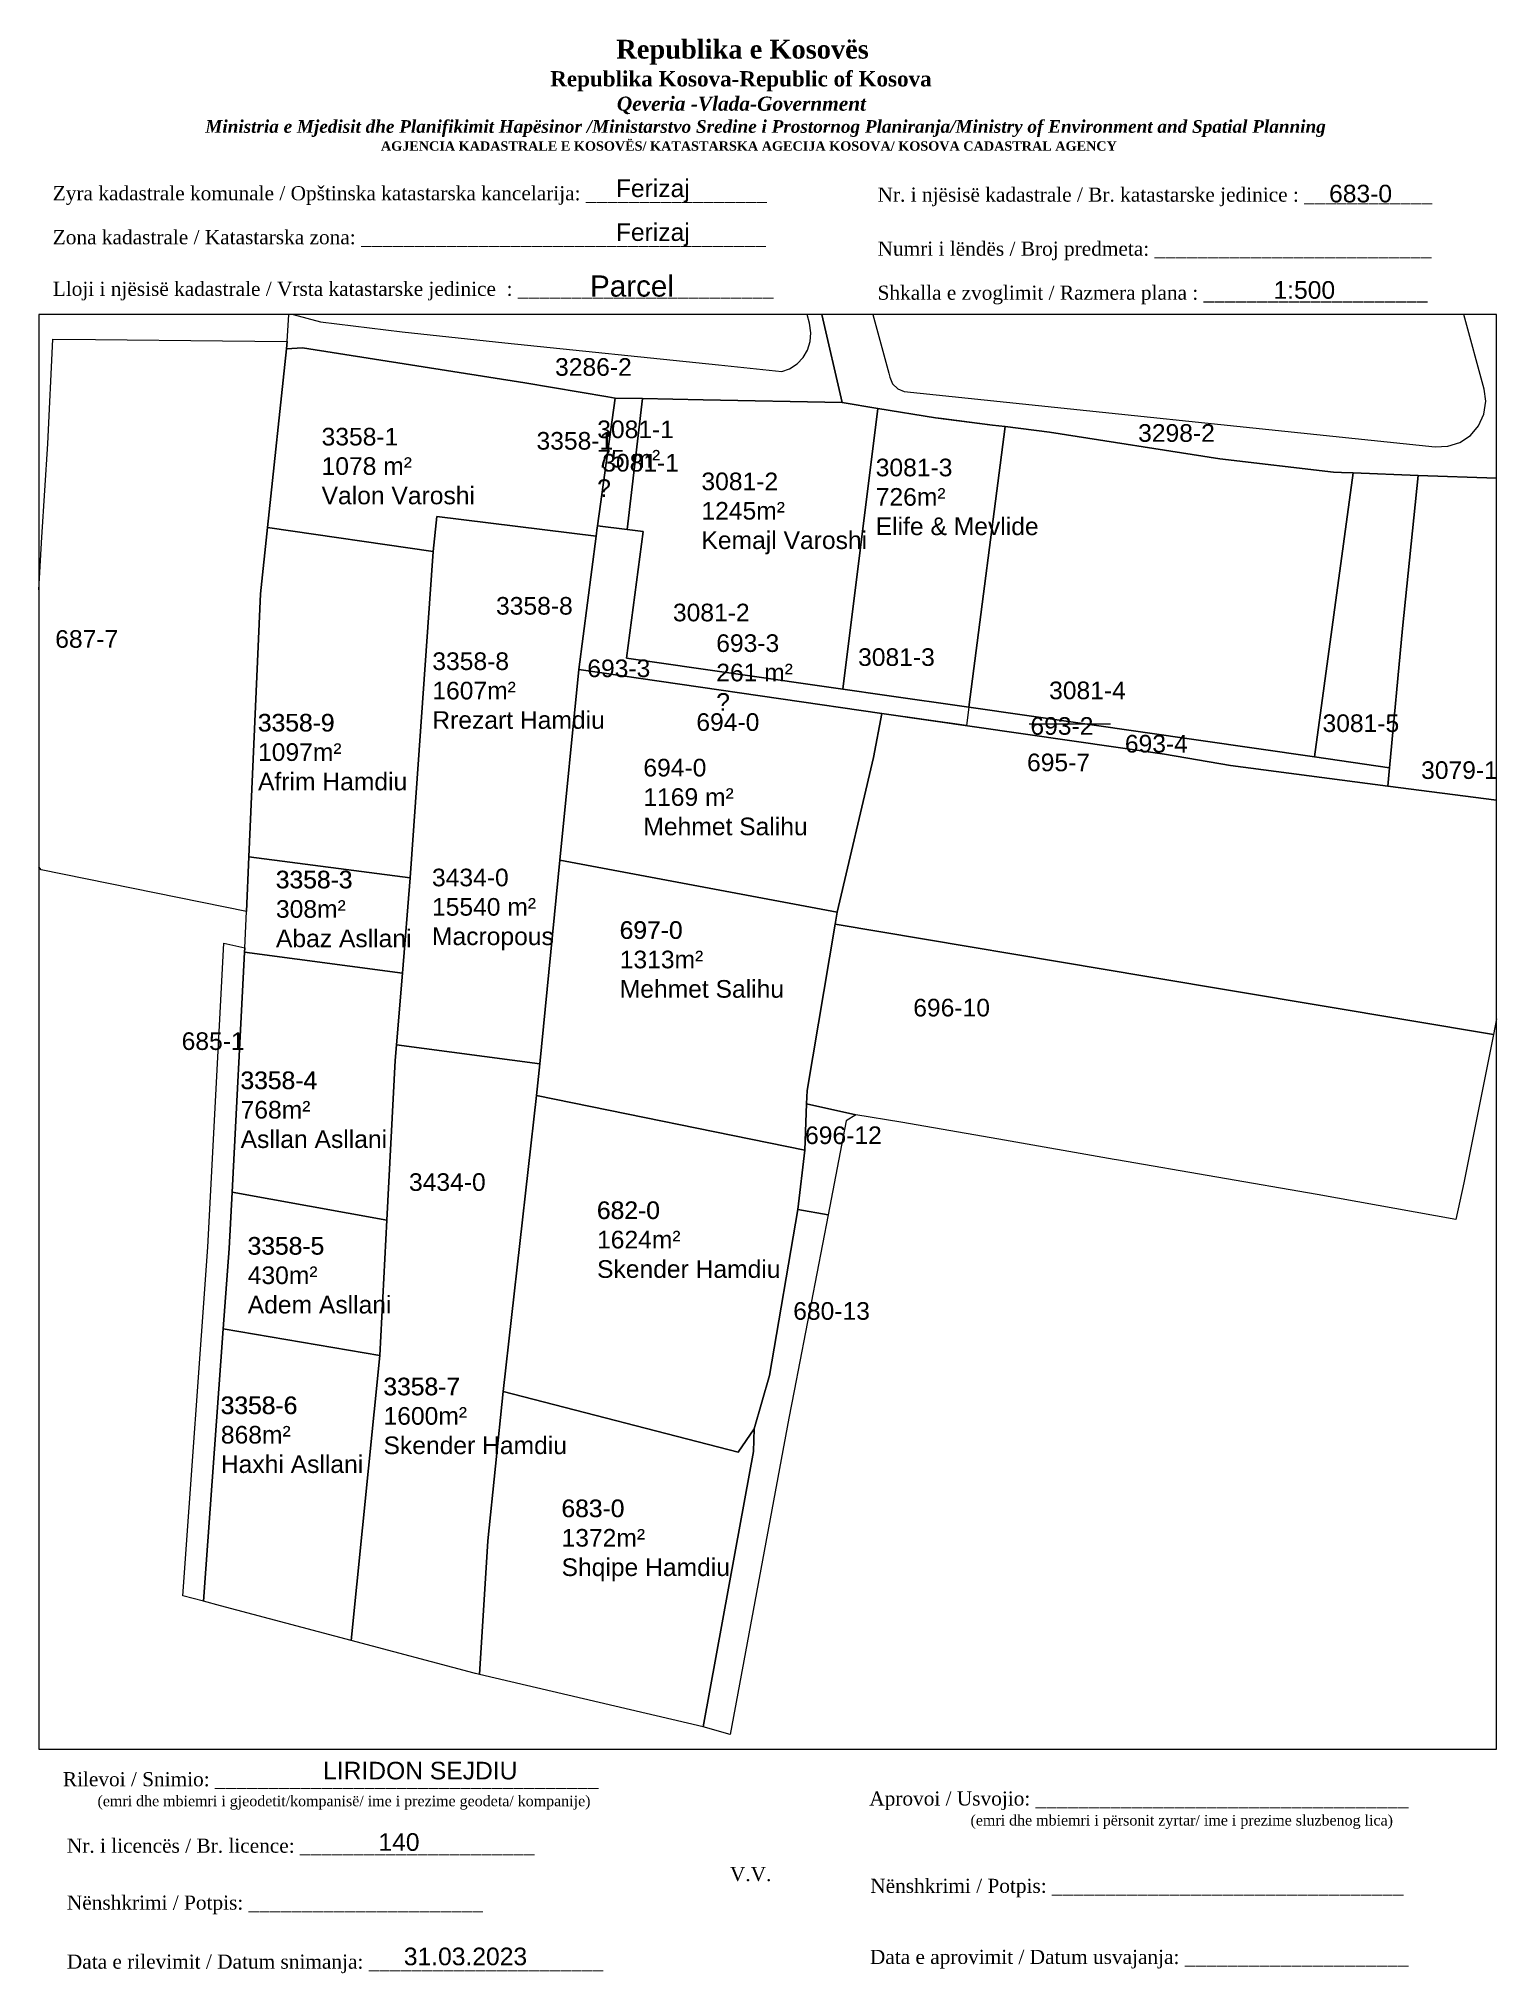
# Paper-space layout 'bashkimi' of a CAD drawing. Header units: metres, sheet in millimetres. Extents: x 1 to 208, y 2 to 276.
# The model-space entities are those that its viewports show. They can reach past a viewport. Long polylines and large blocks are cut down to what shows.
import ezdxf

# ---------------------------------------------------------------- set-up
doc = ezdxf.new("R2010")
doc.units = ezdxf.units.M
doc.layers.get('0').update_dxf_attribs({"lineweight": 0})
for name, color, linetype, lineweight in [('Korniza e jashtme', 7, 'Continuous', 0), ('Ndarjet', 1, 'Continuous', 0), ('nr Parcela baze', 7, 'Continuous', 0), ('Nr Parceles Baze', 7, 'Continuous', 0), ('Nr-Kojshi', 251, 'Continuous', 0), ('Nr-Ri', 1, 'Continuous', 0), ('Parc-Kojshi', 251, 'Continuous', 0), ('Parc-Re', 1, 'Continuous', 0), ('Parcela Baze', 7, 'Continuous', 0)]:
    doc.layers.add(name, color=color, linetype=linetype, lineweight=lineweight)
doc.styles.get("Standard").update_dxf_attribs({"font": 'arial.ttf'})

msp = doc.modelspace()

# ---------------------------------------------------------------- linework, layer by layer
at = {"layer": 'Ndarjet', "flags": 128}
for points in [[(7511461.72, 4692321.41), (7511461.39, 4692318.82)], [(7511470.29, 4692319.09), (7511481.8, 4692319.09)]]:
    msp.add_lwpolyline(points, dxfattribs=at)
at = {"layer": 'Parc-Kojshi', "flags": 128}
for points in [[(7511563.64, 4692352.88), (7511525.4, 4692354.28), (7511516.22, 4692354.63), (7511514.57, 4692354.69), (7511513.4, 4692354.73), (7511497.29, 4692356.64), (7511473.17, 4692360.4), (7511466.85, 4692361.2), (7511465.09, 4692361.42), (7511457.83, 4692362.34), (7511456.97, 4692362.45), (7511448.83, 4692363.77), (7511443.74, 4692364.6), (7511434.9, 4692403.06)], [(7511430.34, 4692442.71), (7511448.97, 4692373.99), (7511449.54, 4692371.88), (7511449.96, 4692370.32), (7511450.37, 4692368.8), (7511450.53, 4692368.2), (7511450.92, 4692367.29), (7511451.63, 4692366.58), (7511452.54, 4692366.19), (7511527.81, 4692358.34), (7511529.61, 4692358.41), (7511531.34, 4692358.97), (7511532.82, 4692359.96), (7511533.97, 4692361.31), (7511534.72, 4692362.96), (7511534.99, 4692364.81), (7511534.76, 4692366.51), (7511508.37, 4692463.86)], [(7511365.31, 4692377.26), (7511369.79, 4692376.08), (7511381.38, 4692374.62), (7511395.94, 4692373.1), (7511426.25, 4692369.94), (7511435.22, 4692369), (7511436.29, 4692369.39), (7511437.36, 4692370.09), (7511438.22, 4692370.98), (7511438.86, 4692372.06), (7511439.24, 4692373.25), (7511439.34, 4692374.49), (7511439.14, 4692375.87), (7511438.71, 4692377.4), (7511421.67, 4692440.29)], [(7511434.9, 4692403.06), (7511443.74, 4692364.6), (7511424.06, 4692365), (7511415.47, 4692365.18), (7511411.58, 4692365.25), (7511410.53, 4692365.42), (7511398.76, 4692367.39), (7511367.25, 4692372.38), (7511365, 4692372.24), (7511365.06, 4692373.28), (7511365.31, 4692377.26)], [(7511359.3, 4692292.47), (7511330.19, 4692298.37), (7511328.18, 4692300.82), (7511327.72, 4692303.79), (7511330.32, 4692345.55), (7511331.15, 4692358.74), (7511331.87, 4692373.61), (7511337.89, 4692373.55), (7511355.91, 4692373.37), (7511365.06, 4692373.28), (7511365, 4692372.24), (7511362.31, 4692346.91), (7511361.31, 4692337.48), (7511359.65, 4692300.23), (7511359.3, 4692292.47)], [(7511497.29, 4692356.64), (7511513.4, 4692354.73), (7511514.57, 4692354.69), (7511516.22, 4692354.63), (7511510.7, 4692314.38), (7511510.7, 4692314.37), (7511461.72, 4692321.41), (7511466.85, 4692361.2), (7511473.17, 4692360.4), (7511497.29, 4692356.64)], [(7511525.4, 4692354.28), (7511523.21, 4692332.57), (7511521.34, 4692312.84), (7511510.7, 4692314.37), (7511510.7, 4692314.38), (7511516.22, 4692354.63), (7511525.4, 4692354.28)], [(7511544.23, 4692307.25), (7511521.1, 4692310.25), (7511521.34, 4692312.84), (7511523.21, 4692332.57), (7511525.4, 4692354.28), (7511563.64, 4692352.88), (7511552.81, 4692304.73), (7511544.23, 4692307.25)], [(7511632.17, 4692283.22), (7511630.14, 4692283.7), (7511576.39, 4692296.18), (7511570.36, 4692297.39), (7511541.51, 4692303.58), (7511540.66, 4692298.99), (7511536.08, 4692275.04), (7511487.23, 4692283.19), (7511442.75, 4692290.68), (7511443.03, 4692292.38), (7511448.2, 4692314.28), (7511449.4, 4692320.55), (7511489.45, 4692314.77), (7511498.81, 4692313.15), (7511521.1, 4692310.25), (7511544.23, 4692307.25), (7511552.81, 4692304.73), (7511570.9, 4692299.42), (7511573.25, 4692298.73), (7511576.4, 4692297.81), (7511584.01, 4692295.58), (7511632.38, 4692286.2), (7511632.17, 4692283.22)], [(7511445.72, 4692263.63), (7511438.72, 4692265.22), (7511438.79, 4692267.09), (7511442.75, 4692290.68), (7511487.23, 4692283.19), (7511536.08, 4692275.04), (7511531.91, 4692254.02), (7511530.78, 4692248.79), (7511511.1, 4692252.37), (7511482.67, 4692257.27), (7511482.31, 4692257.33), (7511465.96, 4692260.2), (7511452.09, 4692262.62), (7511445.72, 4692263.63)], [(7511350.27, 4692195.45), (7511353.82, 4692244.9), (7511356.1, 4692287.96), (7511359.07, 4692287.34), (7511359.04, 4692286.71), (7511357.26, 4692252.69), (7511356.85, 4692244.71), (7511356.02, 4692233.29), (7511353.22, 4692194.68), (7511350.27, 4692195.45)], [(7511438.72, 4692265.22), (7511445.72, 4692263.63), (7511444.33, 4692262.77), (7511441.78, 4692249.47), (7511437.47, 4692250.21), (7511438.48, 4692258.63), (7511438.72, 4692265.22)], [(7511424.05, 4692176.88), (7511428.64, 4692201.97), (7511431.17, 4692215.91), (7511431.29, 4692219.14), (7511433.45, 4692226.69), (7511437.47, 4692250.21), (7511441.78, 4692249.47), (7511436.96, 4692224.54), (7511436.2, 4692220.62), (7511427.9, 4692175.82), (7511424.05, 4692176.88)]]:
    msp.add_lwpolyline(points, dxfattribs=at)
at = {"layer": 'Parc-Re', "flags": 128}
msp.add_lwpolyline([(7511359.04, 4692286.71), (7511359.07, 4692287.34), (7511359.3, 4692292.47), (7511359.65, 4692300.23), (7511361.31, 4692337.48), (7511362.31, 4692346.91), (7511365, 4692372.24), (7511367.25, 4692372.38), (7511398.76, 4692367.39), (7511410.53, 4692365.42), (7511411.58, 4692365.25), (7511415.47, 4692365.18), (7511424.06, 4692365), (7511443.74, 4692364.6), (7511448.83, 4692363.77), (7511456.97, 4692362.45), (7511465.09, 4692361.42), (7511466.85, 4692361.2), (7511461.72, 4692321.41), (7511461.39, 4692318.82), (7511449.4, 4692320.55), (7511448.2, 4692314.28), (7511443.03, 4692292.38), (7511442.75, 4692290.68), (7511438.79, 4692267.09), (7511438.72, 4692265.22), (7511438.48, 4692258.63), (7511437.47, 4692250.21), (7511433.45, 4692226.69), (7511431.29, 4692219.14), (7511431.17, 4692215.91), (7511428.64, 4692201.97), (7511424.05, 4692176.88), (7511392.37, 4692184.3), (7511391.77, 4692184.44), (7511391.75, 4692184.44), (7511391.59, 4692184.48), (7511374.17, 4692189.12), (7511355.62, 4692194.06), (7511353.22, 4692194.68), (7511356.02, 4692233.29), (7511356.85, 4692244.71), (7511357.26, 4692252.69)], close=True, dxfattribs=at)
at = {"layer": 'Parcela Baze', "flags": 128}
for points in [[(7511409.08, 4692347.16), (7511409.07, 4692347.1), (7511409.05, 4692346.92), (7511408.89, 4692345.69), (7511386.29, 4692348.44), (7511385.76, 4692343.5), (7511362.31, 4692346.91), (7511365, 4692372.24), (7511367.25, 4692372.38), (7511398.76, 4692367.39), (7511410.53, 4692365.42), (7511411.58, 4692365.25), (7511409.08, 4692347.16)], [(7511409.08, 4692347.16), (7511411.58, 4692365.25), (7511415.47, 4692365.18), (7511413.27, 4692346.62), (7511409.08, 4692347.16)], [(7511413.21, 4692328.4), (7511415.53, 4692346.32), (7511413.27, 4692346.62), (7511415.47, 4692365.18), (7511424.06, 4692365), (7511443.74, 4692364.6), (7511448.83, 4692363.77), (7511443.84, 4692323.97), (7511413.21, 4692328.4)], [(7511461.72, 4692321.41), (7511449.77, 4692323.12), (7511443.84, 4692323.97), (7511448.83, 4692363.77), (7511456.97, 4692362.45), (7511465.09, 4692361.42), (7511466.85, 4692361.2), (7511461.72, 4692321.41)], [(7511385.76, 4692343.5), (7511386.29, 4692348.44), (7511408.89, 4692345.69), (7511406.45, 4692326.75), (7511403.73, 4692299.74), (7511400.88, 4692270.86), (7511380.57, 4692273.57), (7511381.41, 4692283.74), (7511382.51, 4692297.23), (7511385.76, 4692343.5)], [(7511362.31, 4692346.91), (7511385.76, 4692343.5), (7511382.51, 4692297.23), (7511359.65, 4692300.23), (7511361.31, 4692337.48), (7511362.31, 4692346.91)], [(7511406.45, 4692326.75), (7511408.89, 4692345.69), (7511409.05, 4692346.92), (7511409.07, 4692347.1), (7511409.08, 4692347.16), (7511413.27, 4692346.62), (7511415.53, 4692346.32), (7511413.21, 4692328.4), (7511443.84, 4692323.97), (7511449.77, 4692323.12), (7511461.72, 4692321.41), (7511510.7, 4692314.37), (7511521.34, 4692312.84), (7511521.1, 4692310.25), (7511498.81, 4692313.15), (7511489.45, 4692314.77), (7511449.4, 4692320.55), (7511406.45, 4692326.75)], [(7511403.73, 4692299.74), (7511406.45, 4692326.75), (7511449.4, 4692320.55), (7511448.2, 4692314.28), (7511443.03, 4692292.38), (7511403.73, 4692299.74)], [(7511359.07, 4692287.34), (7511359.3, 4692292.47), (7511359.65, 4692300.23), (7511382.51, 4692297.23), (7511381.41, 4692283.74), (7511359.04, 4692286.71), (7511359.07, 4692287.34)], [(7511438.48, 4692258.63), (7511400.44, 4692266.38), (7511400.88, 4692270.86), (7511403.73, 4692299.74), (7511443.03, 4692292.38), (7511442.75, 4692290.68), (7511438.79, 4692267.09), (7511438.72, 4692265.22), (7511438.48, 4692258.63)], [(7511359.04, 4692286.71), (7511381.41, 4692283.74), (7511380.57, 4692273.57), (7511380.39, 4692271.34), (7511379.22, 4692248.73), (7511357.26, 4692252.69), (7511359.04, 4692286.71)], [(7511379.22, 4692248.73), (7511380.39, 4692271.34), (7511380.57, 4692273.57), (7511400.88, 4692270.86), (7511400.44, 4692266.38), (7511395.7, 4692224.43), (7511393.55, 4692203.27), (7511392.37, 4692184.3), (7511391.77, 4692184.44), (7511391.75, 4692184.44), (7511391.59, 4692184.48), (7511374.17, 4692189.12), (7511378.24, 4692229.51), (7511379.22, 4692248.73)], [(7511395.7, 4692224.43), (7511400.44, 4692266.38), (7511438.48, 4692258.63), (7511437.47, 4692250.21), (7511433.45, 4692226.69), (7511431.29, 4692219.14), (7511429.03, 4692215.84), (7511395.7, 4692224.43)], [(7511378.24, 4692229.51), (7511356.02, 4692233.29), (7511356.85, 4692244.71), (7511357.26, 4692252.69), (7511379.22, 4692248.73), (7511378.24, 4692229.51)], [(7511356.02, 4692233.29), (7511378.24, 4692229.51), (7511374.17, 4692189.12), (7511355.62, 4692194.06), (7511353.22, 4692194.68), (7511356.02, 4692233.29)], [(7511392.37, 4692184.3), (7511393.55, 4692203.27), (7511395.7, 4692224.43), (7511429.03, 4692215.84), (7511431.29, 4692219.14), (7511431.17, 4692215.91), (7511428.64, 4692201.97), (7511424.05, 4692176.88), (7511392.37, 4692184.3)]]:
    msp.add_lwpolyline(points, dxfattribs=at)

# ---------------------------------------------------------------- texts
at = {"layer": 'nr Parcela baze'}
for s, p in [('3358-1', (7511400.43, 4692357.94)), ('3081-1', (7511409.75, 4692354.83)), ('3358-8', (7511394.69, 4692334.55)), ('3081-2', (7511419.77, 4692333.6)), ('3081-3', (7511446.02, 4692327.28)), ('3358-9', (7511360.91, 4692317.98)), ('694-0', (7511423.09, 4692318.07)), ('693-2', (7511470.45, 4692317.52)), ('3358-3', (7511363.45, 4692295.75)), ('697-0', (7511412.2, 4692288.59)), ('3358-4', (7511358.44, 4692267.29)), ('682-0', (7511408.98, 4692248.87)), ('3358-5', (7511359.45, 4692243.82)), ('3358-7', (7511378.7, 4692223.88)), ('3358-6', (7511355.63, 4692221.22)), ('683-0', (7511403.95, 4692206.61))]:
    msp.add_text(s, height=2.5, dxfattribs=at).set_placement(p)
at = {"layer": 'Nr Parceles Baze', "char_height": 2.5, "attachment_point": 1}
for s, insert, width in [('3081-1\\P75 m² \\P?', (7511409.04, 4692362.07), 23.2947), ('3358-1\\P1078 m² \\PValon Varoshi', (7511369.96, 4692361.03), 23.2947), ('3081-3\\P726m² \\PElife & Mevlide', (7511448.52, 4692356.66), 23.2947), ('3081-2\\P1245m² \\PKemajl Varoshi', (7511423.81, 4692354.69), 23.2947), ('693-3 261 m² ?', (7511425.91, 4692331.76), 10.9789), ('3358-8\\P1607m² \\PRrezart Hamdiu', (7511385.66, 4692329.2), 26.8493), ('3358-9\\P1097m² \\PAfrim Hamdiu', (7511360.95, 4692320.48), 26.8493), ('694-0 \\P1169 m² \\PMehmet Salihu', (7511415.58, 4692314.11), 23.2947), ('3358-3\\P308m² \\PAbaz Asllani', (7511363.49, 4692298.24), 23.2947), ('697-0 \\P1313m² \\PMehmet Salihu', (7511412.23, 4692291.08), 23.2947), ('3358-4\\P768m² \\PAsllan Asllani', (7511358.48, 4692269.78), 23.2947), ('682-0\\P1624m² \\PSkender Hamdiu', (7511409.01, 4692251.37), 26.686), ('3358-5\\P430m² \\PAdem Asllani', (7511359.49, 4692246.32), 23.2947), ('3358-7\\P1600m² \\PSkender Hamdiu', (7511378.74, 4692226.38), 27.2133), ('3358-6\\P868m² \\PHaxhi Asllani', (7511355.68, 4692223.71), 23.2947), ('683-0\\P1372m² \\PShqipe Hamdiu', (7511403.98, 4692209.1), 24.7214)]:
    msp.add_mtext(s, dxfattribs=dict(at, insert=insert, width=width))
at = {"layer": 'Nr-Kojshi'}
for s, p in [('3286-2', (7511403.06, 4692368.41)), ('3298-2', (7511485.72, 4692359.05)), ('687-7', (7511332.2, 4692329.85)), ('3081-4', (7511473.1, 4692322.56)), ('3081-5', (7511511.86, 4692317.91)), ('695-7', (7511469.97, 4692312.35)), ('3079-1', (7511525.84, 4692311.26)), ('696-10', (7511453.84, 4692277.59)), ('685-1', (7511350.12, 4692272.84)), ('696-12', (7511438.5, 4692259.5)), ('680-13', (7511436.82, 4692234.59))]:
    msp.add_text(s, height=2.5, dxfattribs=at).set_placement(p)
at = {"layer": 'Nr-Ri'}
for s, p in [('693-3', (7511407.63, 4692325.69)), ('693-4', (7511483.84, 4692315)), ('3434-0', (7511382.35, 4692252.86))]:
    msp.add_text(s, height=2.5, dxfattribs=at).set_placement(p)
at = {"layer": 'Parc-Re', "insert": (7511385.61, 4692298.54), "char_height": 2.5, "width": 23.2947, "attachment_point": 1}
msp.add_mtext('3434-0 \\P15540 m² \\PMacropous', dxfattribs=at)

psp = doc.layouts.new('bashkimi')

# ---------------------------------------------------------------- texts
for s, p in [('683-0', (183.92, 252.84)), ('LIRIDON SEJDIU ', (41.3, 29.28)), ('140', (49.15, 19.16)), ('31.03.2023', (52.75, 2.94))]:
    psp.add_text(s, height=2.5).set_placement(p)
for s, insert, char_height, width, attachment_point in [('\\pi77.297;{\\fBook Antiqua|b1|i0|c0|p18;\\H1.333x;Republika e Kosovës\\fTimes New Roman|b1|i0|c0|p18;\\P\\pi67.927;\\fBook Antiqua|b1|i0|c0|p18;\\H0.8125x;Republika Kosova-Republic of Kosova\\fTimes New Roman|b1|i0|c0|p18;\\P\\pi77.378;\\fBook Antiqua|b1|i1|c0|p18;\\H0.9233x;Qeveria -Vlada-Government \\P\\pi13.032,l6,t23.033;\\fTimes New Roman|b1|i1|c0|p18;\\H0.9x;Ministria e Mjedisit dhe Planifikimit Hapësinor /Ministarstvo Sredine i Prostornog Planiranja/Ministry of Environment and Spatial Planning\\P\\pi43.931,l0,tz;\\fBook Antiqua|b1|i0|c0|p18;\\H0.7406x;AGJENCIA KADASTRALE E KOSOVËS/ KATASTARSKA AGECIJA KOSOVA/ KOSOVA CADASTRAL AGENCY}', (5.57, 275.89), 2, 191.8237, 1), ('{\\fTimes New Roman|b0|i0|c0|p18;Zyra kadastrale komunale / Opštinska katastarska kancelarija: _________________}', (2.98, 255.14), 2, 100.6873, 1), ('Ferizaj', (88.05, 254.47), 2.5, 9.9735, 5), ('{\\fTimes New Roman|b0|i0|c0|p18;Nr. i njësisë kadastrale / Br. katastarske jedinice : ____________}', (119.91, 254.94), 2, 79.9484, 1), ('Ferizaj', (88.05, 248.25), 2.5, 9.9735, 5), ('{\\fTimes New Roman|b0|i0|c0|p18;Zona kadastrale / Katastarska zona: ______________________________________}', (2.98, 248.91), 2, 100.6873, 1), ('{\\fTimes New Roman|b0|i0|c0|p18;Numri i lëndës / Broj predmeta: __________________________}', (119.91, 247.28), 2, 79.9484, 1), ('{\\fTimes New Roman|b0|i0|c0|p18;Lloji i njësisë kadastrale / Vrsta katastarske jedinice  : ________________________}', (2.98, 241.59), 2, 100.6873, 1), ('{\\fArial|b0|i0|c0|p34;Parcel}', (85.09, 240.96), 3, 11.2939, 5), ('1:500', (180.41, 240.41), 2.5, 10.1784, 5), ('{\\fTimes New Roman|b0|i0|c0|p18;Shkalla e zvoglimit / Razmera plana : _____________________}', (119.91, 241.04), 2, 79.9484, 1), ('{\\fTimes New Roman|b0|i0|c0|p18;Rilevoi / Snimio: ____________________________________\\P     \\H0.75x;(emri dhe mbiemri i gjeodetit/kompanisë/ ime i prezime geodeta/ kompanije)}', (42.38, 27.65), 2, 74.7958, 5), ('{\\fTimes New Roman|b0|i0|c0|p18; Aprovoi / Usvojio: ___________________________________\\P                    \\H0.75x;(emri dhe mbiemri i përsonit zyrtar/ ime i prezime sluzbenog lica)}', (117.98, 27.58), 2, 83.344, 1), ('{\\fTimes New Roman|b0|i0|c0|p18;Nr. i licencës / Br. licence: ______________________\\P                                }', (4.98, 20.89), 2, 83.344, 1), ('{\\fTimes New Roman|b0|i0|c0|p18;V.V.                                 }', (101.92, 15.84), 2, 5.7076, 5), ('{\\fTimes New Roman|b0|i0|c0|p18; Nënshkrimi / Potpis: _________________________________}', (118.12, 15.2), 2, 83.344, 1), ('{\\fTimes New Roman|b0|i0|c0|p18;Nënshkrimi / Potpis: ______________________\\P                                 }', (4.98, 12.82), 2, 83.344, 1), ('{\\fTimes New Roman|b0|i0|c0|p18;Data e rilevimit / Datum snimanja: ______________________\\P                                 }', (4.98, 4.45), 2, 83.344, 1), ('{\\fTimes New Roman|b0|i0|c0|p18; Data e aprovimit / Datum usvajanja: _____________________}', (118.07, 5.12), 2, 83.344, 1)]:
    psp.add_mtext(s, dxfattribs=dict(insert=insert, char_height=char_height, width=width, attachment_point=attachment_point))

# ---------------------------------------------------------------- viewports
at = {"layer": 'Korniza e jashtme', "view_target_point": (370776.43, 310629.57)}
psp.add_viewport(center=(104.31, 135.25), size=(206.65, 203.4046), view_center_point=(7140656.75, 4381645.83), view_height=203.4046, dxfattribs=at)

doc.saveas('drawing.dxf')
